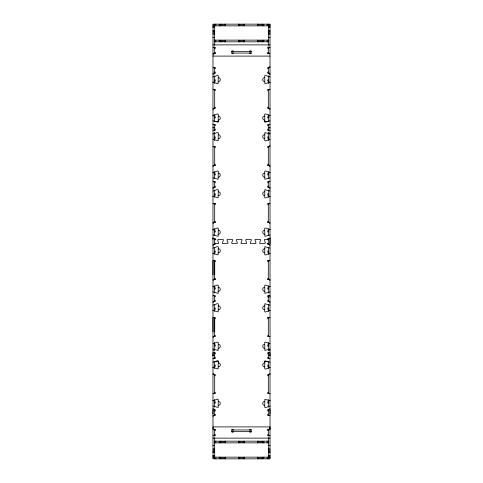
<?xml version="1.0" encoding="UTF-8"?>
<svg xmlns="http://www.w3.org/2000/svg" width="483" height="483" viewBox="0 0 483 483"><rect width="100%" height="100%" fill="white"/><g stroke="black" fill="none" stroke-linecap="round" stroke-linejoin="round"><path stroke-width="0.72" d="M212.979 414.07L212.979 409.789L215.261 409.789L215.261 410.93L214.687 410.93M214.687 355.597L212.979 355.597L212.979 352.741L215.261 352.741L215.261 353.882L214.687 353.882M212.979 331.827L212.979 317.56L215.261 317.56L215.261 318.702L214.687 318.702M212.979 274.779L212.979 260.518L215.261 260.518L215.261 261.659L214.687 261.659M212.979 239.351L212.979 237.932M214.687 331.827L214.687 317.56M214.687 274.779L214.687 260.518M268.313 297.123L268.313 295.693M270.021 414.07L270.021 409.789L267.739 409.789L267.739 410.93L268.313 410.93M270.021 297.123L270.021 295.693L267.739 295.693L267.739 296.834L268.313 296.834M270.021 243.649L270.021 237.932M213.19 127.415L213.263 127.977M269.737 133.302L269.81 132.831M213.263 349.698L213.263 350.272M268.313 353.882L267.739 353.882L267.739 352.741L270.021 352.741L270.021 355.597L269.737 355.023M214.476 133.205L214.476 133.042M268.313 349.958L268.524 349.958M269.81 127.874L269.81 127.415L269.737 127.977M269.81 350.169L270.021 349.795L269.737 350.272M268.313 355.597L269.81 355.585M269.81 127.572L268.313 127.403M268.313 349.795L268.88 349.698M268.313 349.74L268.741 349.71M214.259 349.958L214.687 349.71L214.476 349.958M212.979 355.597L213.263 355.023M270.021 177.835L264.865 179.296L264.708 171.374L265.27 170.91L270.021 172.54M212.979 191.069L217.73 189.439L218.292 189.91L218.135 197.831L212.979 196.364M270.021 234.883L264.865 236.344L264.708 228.423L265.27 227.958L270.021 229.588M212.979 248.117L217.73 246.487L218.292 246.952L218.135 254.879L212.979 253.412M270.021 291.931L264.865 293.392L264.708 285.471L265.27 285L270.021 286.636M212.979 305.165L217.73 303.535L218.292 304L218.135 311.921L212.979 310.46M212.979 343.679L217.73 342.049L218.292 342.519L218.135 350.441L212.979 348.98M270.021 348.98L264.865 350.441L264.708 342.519L265.27 342.049L270.021 343.679M212.979 362.214L217.73 360.584L218.292 361.049L218.135 368.97L212.979 367.509M270.021 367.509L265.27 369.139L264.708 368.674L264.865 360.747L270.021 362.214M212.979 400.727L217.73 399.097L218.292 399.562L218.135 407.489L212.979 406.022M270.021 406.022L265.27 407.652L264.708 407.187L264.865 399.266L270.021 400.727M212.979 76.978L217.73 75.348L218.292 75.813L218.135 83.734L212.979 82.273M270.021 82.273L264.865 83.734L264.708 75.813L265.27 75.348L270.021 76.978M212.979 115.491L217.73 113.861L218.292 114.326L218.135 122.253L212.979 120.786M270.021 120.786L264.865 122.253L264.708 114.326L265.27 113.861L270.021 115.491M212.979 134.02L217.73 132.39L218.292 132.861L218.135 140.782L212.979 139.321M270.021 139.321L265.27 140.951L264.708 140.481L264.865 132.559L270.021 134.02M212.979 172.54L217.73 170.91L218.292 171.374L218.135 179.296L212.979 177.835M270.021 196.364L265.27 198L264.708 197.529L264.865 189.608L270.021 191.069M212.979 229.588L217.73 227.958L218.292 228.423L218.135 236.344L212.979 234.883M270.021 253.412L265.27 255.042L264.708 254.577L264.865 246.656L270.021 248.117M212.979 286.636L217.73 285L218.292 285.471L218.135 293.392L212.979 291.931M270.021 310.46L265.27 312.09L264.708 311.626L264.865 303.704L270.021 305.165M212.979 25.007L213.401 25.007M269.599 25.007L270.021 25.007M212.979 25.859L213.401 25.859M214.12 25.859L268.88 25.859M269.599 25.859L270.021 25.859M212.979 26.239L214.687 26.239M268.313 26.239L270.021 26.239M212.979 27.38L214.687 27.38M268.313 27.38L270.021 27.38M212.979 30.435L214.687 30.435M268.313 30.435L270.021 30.435M212.979 31.576L214.687 31.576M268.313 31.576L270.021 31.576M212.979 32.898L214.687 32.898M268.313 32.898L270.021 32.898M212.979 34.039L214.687 34.039M268.313 34.039L270.021 34.039M212.979 37.366L214.687 37.366M268.313 37.366L270.021 37.366M214.12 40.125L268.88 40.125M214.12 41.834L268.88 41.834M212.979 44.877L270.021 44.877M212.979 47.256L215.261 47.256L215.261 48.397L214.687 48.397M270.021 47.256L267.739 47.256L267.739 48.397L268.313 48.397M231.466 51.343L251.534 51.343M214.687 52.581L215.261 52.581L215.261 53.722L212.979 53.722M268.313 52.581L267.739 52.581L267.739 53.722L270.021 53.722M214.12 53.052L215.261 53.052M231.466 53.052L251.534 53.052M267.739 53.052L268.88 53.052M212.979 54.863L213.401 54.863M212.979 56.094L270.021 56.094M269.599 66.364L270.021 66.364M212.979 67.505L215.261 67.505L215.261 68.646L214.687 68.646M270.021 67.505L267.739 67.505L267.739 68.646L268.313 68.646M214.687 72.07L215.261 72.07L215.261 73.211L212.979 73.211M268.313 72.07L267.739 72.07L267.739 73.211L270.021 73.211M212.979 74.352L213.401 74.352M269.599 74.352L270.021 74.352M214.687 79.912L215.261 79.912L215.261 81.053L214.12 81.053M268.313 79.912L267.739 79.912L267.739 81.053L268.88 81.053M212.979 82.195L213.401 82.195M214.259 82.195L214.687 82.195M268.313 82.195L268.741 82.195M269.599 82.195L270.021 82.195M212.979 89.373L215.261 89.325L215.261 90.514L214.687 90.514M270.021 89.373L267.739 89.325L267.739 90.514L268.313 90.514M214.687 107.25L215.261 107.25L215.261 108.391L212.979 108.391M268.313 107.25L267.739 107.25L267.739 108.391L270.021 108.391M212.979 109.532L213.401 109.532M269.599 109.532L270.021 109.532M212.979 115.57L213.401 115.57M269.599 115.57L270.021 115.57M214.12 116.711L215.261 116.711L215.261 117.852L214.687 117.852M268.88 116.711L267.739 116.711L267.739 117.852L268.313 117.852M218.413 121.607L214.687 121.607L214.687 114.646M264.587 121.607L268.313 121.607L268.313 114.646M212.979 124.554L215.261 124.554L215.261 125.695L214.687 125.695M270.021 124.554L267.739 124.554L267.739 125.695L268.313 125.695M212.979 127.403L214.687 127.403M214.687 129.118L215.261 129.118L215.261 130.259L212.979 130.259M268.313 129.118L267.739 129.118L267.739 130.259L270.021 130.259M214.259 133.133L214.687 133.133M268.313 133.133L268.741 133.133M214.259 133.205L214.687 133.205M268.313 133.205L268.741 133.042M214.12 133.302L214.687 133.302M268.88 133.302L268.313 133.302L268.524 133.042M214.687 136.961L215.261 136.961L215.261 138.102L214.12 138.102M268.313 136.961L267.739 136.961L267.739 138.102L268.88 138.102M269.599 145.28L270.021 145.28M212.979 146.421L215.261 146.373L215.261 147.563L214.687 147.563M270.021 146.421L267.739 146.421L267.739 147.563L268.313 147.563M214.687 164.298L215.261 164.298L215.261 165.44L212.979 165.44M268.313 164.298L267.739 164.298L267.739 165.44L270.021 165.44M215.261 165.482L214.687 165.482L214.687 146.138M267.739 165.482L268.313 165.482L268.313 146.373M212.979 166.581L213.401 166.581M269.599 166.581L270.021 166.581M212.979 172.618L213.401 172.618M269.599 172.618L270.021 172.618M214.12 173.759L215.261 173.759L215.261 174.9L214.687 174.9M268.88 173.759L267.739 173.759L267.739 174.9L268.313 174.9M212.979 181.602L215.261 181.602L215.261 182.743L214.687 182.743M270.021 181.602L267.739 181.602L267.739 182.743L268.313 182.743M214.687 186.166L215.261 186.166L215.261 187.307L212.979 187.307M268.313 186.166L267.739 186.166L267.739 187.307L270.021 187.307M212.979 188.448L213.401 188.448M269.599 188.448L270.021 188.448M214.687 194.009L215.261 194.009L215.261 195.15L214.12 195.15M268.313 194.009L267.739 194.009L267.739 195.15L268.88 195.15M212.979 196.291L213.401 196.291M214.259 196.291L214.687 196.291M268.313 196.291L268.741 196.291M269.599 196.291L270.021 196.291M212.979 203.47L215.261 203.421M270.021 203.47L267.739 203.47L267.739 204.611L268.313 204.611M214.687 204.611L215.261 204.611L215.261 203.47M214.687 221.341L215.261 221.341L215.261 222.482L212.979 222.482M268.313 221.341L267.739 221.341L267.739 222.482L270.021 222.482M215.261 222.53L214.687 222.53L214.687 203.186M267.739 222.53L268.313 222.53L268.313 203.421M212.979 223.623L213.401 223.623M269.599 223.623L270.021 223.623M212.979 229.66L213.401 229.66M269.599 229.66L270.021 229.66M214.12 230.802L215.261 230.802L215.261 231.943L214.687 231.943M268.88 230.802L267.739 230.802L267.739 231.943L268.313 231.943M212.979 238.65L215.261 238.65L215.261 239.791L214.687 239.791M270.021 238.65L267.739 238.65L267.739 239.791L268.313 239.791M214.464 239.351L215.949 239.351M267.739 239.351L264.358 239.58L265.342 243.046L264.769 243.649L259.794 243.517L259.613 242.913L260.681 239.954L260.24 239.363L255.241 239.411L254.933 239.954L256.002 242.913L255.821 243.517L250.84 243.649L250.272 243.046L251.341 240.087L251.16 239.483L246.185 239.351L245.612 239.954L246.704 243.046L246.264 243.637L241.265 243.589L240.957 243.046L242.025 240.087L241.844 239.483L236.863 239.351L236.296 239.954L237.364 242.913L237.183 243.517L232.075 243.637L231.635 243.046L232.703 240.087L232.528 239.483L227.547 239.351L226.98 239.954L228.048 242.913L227.867 243.517L222.76 243.637L222.319 243.046L223.388 240.087L223.206 239.483L218.231 239.351L217.658 239.954L218.642 243.42L215.261 243.649M214.687 243.209L215.261 243.209L215.261 244.35L212.979 244.35M268.313 243.209L267.739 243.209L267.739 244.35L270.021 244.35M267.051 243.649L268.536 243.649M212.979 245.491L213.401 245.491M269.599 245.491L270.021 245.491M214.687 251.057L215.261 251.057L215.261 252.198L214.12 252.198M268.313 251.057L267.739 251.057L267.739 252.198L268.88 252.198M212.979 253.34L213.401 253.34M214.259 253.34L214.687 253.34M268.313 253.34L268.741 253.34M269.599 253.34L270.021 253.34M267.739 260.47L270.021 260.518M268.313 261.659L267.739 261.659L267.739 260.518M214.687 278.389L215.261 278.389L215.261 279.53L212.979 279.53M268.313 278.389L267.739 278.389L267.739 279.53L270.021 279.53M215.261 279.579L214.687 279.579L214.687 260.228M267.739 279.579L268.313 279.579L268.313 260.47M212.979 280.671L213.401 280.671M269.599 280.671L270.021 280.671M212.979 286.709L213.401 286.709M269.599 286.709L270.021 286.709M214.12 287.85L215.261 287.85L215.261 288.991L214.687 288.991M268.88 287.85L267.739 287.85L267.739 288.991L268.313 288.991M212.979 295.693L215.261 295.693L215.261 296.834L214.687 296.834M214.687 300.257L215.261 300.257L215.261 301.398L212.979 301.398M268.313 300.257L267.739 300.257L267.739 301.398L270.021 301.398M212.979 302.539L213.401 302.539M269.599 302.539L270.021 302.539M214.687 308.1L215.261 308.1L215.261 309.241L214.12 309.241M268.313 308.1L267.739 308.1L267.739 309.241L268.88 309.241M212.979 310.382L213.401 310.382M214.259 310.382L214.687 310.382M268.313 310.382L268.741 310.382M269.599 310.382L270.021 310.382M267.739 317.518L270.021 317.56M268.313 318.702L267.739 318.702L267.739 317.56M214.687 335.437L215.261 335.437L215.261 336.579L212.979 336.579M268.313 335.437L267.739 335.437L267.739 336.579L270.021 336.579M212.979 337.72L213.401 337.72M214.12 344.898L215.261 344.898L215.261 346.039L214.687 346.039M268.88 344.898L267.739 344.898L267.739 346.039L268.313 346.039M214.12 349.698L214.687 349.698M214.259 349.867L214.687 349.867M268.313 349.867L268.741 349.867M214.687 357.305L215.261 357.305L215.261 358.446L212.979 358.446M268.313 357.305L267.739 357.305L267.739 358.446L270.021 358.446M218.413 361.393L214.687 361.393L214.687 368.354M264.587 361.393L268.313 361.393L268.313 368.354M214.687 365.148L215.261 365.148L215.261 366.289L214.12 366.289M268.313 365.148L267.739 365.148L267.739 366.289L268.88 366.289M212.979 367.43L213.401 367.43M269.599 367.43L270.021 367.43M212.979 373.468L213.401 373.468M269.599 373.468L270.021 373.468M212.979 374.609L215.261 374.609L215.261 375.75L214.687 375.75M270.021 374.609L267.739 374.609L267.739 375.75L268.313 375.75M214.687 392.486L215.261 392.486L215.261 393.627L212.979 393.627M268.313 392.486L267.739 392.486L267.739 393.627L270.021 393.627M212.979 400.805L213.401 400.805M214.259 400.805L214.687 400.805M268.313 400.805L268.741 400.805M269.599 400.805L270.021 400.805M214.12 401.947L215.261 401.947L215.261 403.088L214.687 403.088M268.88 401.947L267.739 401.947L267.739 403.088L268.313 403.088M212.979 408.648L213.401 408.648M269.599 408.648L270.021 408.648M214.687 414.354L215.261 414.354L215.261 415.495L212.979 415.495M268.313 414.354L267.739 414.354L267.739 415.495L270.021 415.495M212.979 416.636L213.401 416.636M269.599 428.137L270.021 428.137M214.12 429.948L215.261 429.948M231.466 429.948L251.534 429.948M267.739 429.948L268.88 429.948M214.687 430.419L215.261 430.419L215.261 429.278L212.979 429.278L212.979 426.906L270.021 426.906L270.021 429.278L267.739 429.278L267.739 430.419L268.313 430.419M231.466 431.657L251.534 431.657M214.687 434.603L215.261 434.603L215.261 435.744L212.979 435.744M268.313 434.603L267.739 434.603L267.739 435.744L270.021 435.744M212.979 438.123L270.021 438.123M214.12 441.166L268.88 441.166M214.12 442.875L268.88 442.875M212.979 445.634L214.687 445.634M268.313 445.634L270.021 445.634M212.979 448.961L214.687 448.961M268.313 448.961L270.021 448.961M212.979 450.102L214.687 450.102M268.313 450.102L270.021 450.102M212.979 451.424L214.687 451.424M268.313 451.424L270.021 451.424M212.979 452.565L214.687 452.565M268.313 452.565L270.021 452.565M212.979 455.62L214.687 455.62M268.313 455.62L270.021 455.62M212.979 456.761L214.687 456.761M268.313 456.761L270.021 456.761M212.979 457.141L213.401 457.141M214.12 457.141L268.88 457.141M269.599 457.141L270.021 457.141M212.979 457.993L213.401 457.993M269.599 457.993L270.021 457.993M268.313 24.15L268.313 45.487M268.313 46.99L268.313 53.722M268.313 67.505L268.313 73.923M268.313 75.759L268.313 83.583M268.313 89.325L268.313 108.44M268.313 124.554L268.313 130.947M268.313 132.807L268.313 140.625M268.313 171.694L268.313 178.571M268.313 181.511L268.313 187.591M268.313 189.91L268.313 197.215M268.313 228.737L268.313 235.589M268.313 238.65L268.313 244.639M268.313 247.417L268.313 254.263M268.313 285.785L268.313 293.09M268.313 295.608L268.313 301.688M268.313 304.429L268.313 311.306M268.313 317.518L268.313 336.627M268.313 342.375L268.313 350.193M268.313 352.053L268.313 358.446M268.313 374.56L268.313 393.675M268.313 399.417L268.313 407.241M268.313 409.077L268.313 415.495M268.313 429.278L268.313 436.01M268.313 437.513L268.313 458.85M267.111 24.15L267.111 25.575M267.111 40.409L267.111 41.834M267.111 441.166L267.111 442.591M267.111 457.425L267.111 458.85M263.881 24.434L263.881 25.859M263.881 40.125L263.881 41.55M263.881 441.45L263.881 442.875M263.881 457.141L263.881 458.566M262.704 24.579L262.704 25.859L262.68 24.15M262.704 41.405L262.704 40.125L262.68 41.834M262.704 441.595L262.704 442.875L262.68 441.166M262.704 458.421L262.704 457.141L262.68 458.85M262.028 24.15L262.028 25.007L258.037 25.007L258.037 24.15M262.028 41.834L262.028 40.977L258.037 40.977L258.037 41.834M262.028 441.166L262.028 442.023L258.037 442.023L258.037 441.166M262.028 458.85L262.028 457.993L258.037 457.993L258.037 458.85M257.385 25.859L257.385 24.15L257.361 25.436M257.385 40.125L257.385 41.834L257.361 40.554M257.385 442.875L257.385 441.166L257.361 442.446M257.385 457.141L257.385 458.85L257.361 457.564M249.868 51.343L249.868 50.769L251.009 50.769L251.009 53.625L249.868 53.625L249.868 52.768M249.868 430.232L249.868 429.375L251.009 429.375L251.009 432.231L249.868 432.231L249.868 431.657M244.15 24.15L244.15 25.859M244.15 40.125L244.15 41.834M244.15 441.166L244.175 442.875M244.175 457.141L244.15 458.85M243.498 24.15L243.498 25.007L239.502 25.007L239.502 24.15M243.498 41.834L243.498 40.977L239.502 40.977L239.502 41.834M243.498 441.166L243.498 442.023L239.502 442.023L239.502 441.166M243.498 458.85L243.498 457.993L239.502 457.993L239.502 458.85M238.85 24.15L238.85 25.859L238.825 24.579M238.85 41.834L238.85 40.125L238.825 41.405M238.85 441.166L238.85 442.875L238.825 441.595M238.85 458.85L238.85 457.141L238.825 458.421M233.132 51.343L233.132 50.769L231.991 50.769L231.991 53.625L233.132 53.625L233.132 52.768M233.132 430.232L233.132 429.375L231.991 429.375L231.991 432.231L233.132 432.231L233.132 431.657M225.639 24.15L225.615 25.859M225.615 40.125L225.615 41.834M225.639 441.166L225.615 442.875M225.615 457.141L225.615 458.85M224.963 24.15L224.963 25.007L220.972 25.007L220.972 24.15M224.963 41.834L224.963 40.977L220.972 40.977L220.972 41.834M224.963 441.166L224.963 442.023L220.972 442.023L220.972 441.166M224.963 458.85L224.963 457.993L220.972 457.993L220.972 458.85M220.32 24.15L220.32 25.859M220.32 40.125L220.32 41.834M220.32 441.166L220.32 442.875M220.32 457.141L220.32 458.85M219.119 24.434L219.119 25.859M219.119 40.125L219.119 41.55M219.119 441.45L219.119 442.875M219.119 457.141L219.119 458.566M215.889 24.15L215.889 25.575M215.889 40.409L215.889 41.834M215.889 441.166L215.889 442.591M215.889 457.425L215.889 458.85M214.687 24.15L214.687 45.487M214.687 46.99L214.687 53.722M214.687 67.505L214.687 73.923M214.687 75.759L214.687 83.583M214.687 89.325L214.687 108.44M214.687 124.554L214.687 130.947M214.687 132.807L214.687 140.625M214.687 171.694L214.687 178.571M214.687 181.511L214.687 187.392M214.687 189.91L214.687 197.215M214.687 228.737L214.687 235.583M214.687 238.65L214.687 244.35M214.687 247.411L214.687 254.263M214.687 285.785L214.687 293.09M214.687 295.608L214.687 301.489M214.687 304.429L214.687 311.306M214.687 317.277L214.687 336.627M214.687 342.375L214.687 350.193M214.687 352.053L214.687 358.446M214.687 374.56L214.687 393.675M214.687 399.417L214.687 407.241M214.687 409.077L214.687 415.495M214.687 429.278L214.687 436.01M214.687 437.513L214.687 458.85M264.702 252.76A1.998 1.998 0 0 1 262.704 250.768A1.998 1.998 0 0 1 264.702 248.769M218.298 248.769A1.998 1.998 0 0 1 220.296 250.768A1.998 1.998 0 0 1 218.298 252.76M218.298 287.282A1.998 1.998 0 0 1 220.296 289.281A1.998 1.998 0 0 1 218.298 291.279M218.298 305.817A1.998 1.998 0 0 1 220.296 307.816A1.998 1.998 0 0 1 218.298 309.808M264.702 309.808A1.998 1.998 0 0 1 262.704 307.816A1.998 1.998 0 0 1 264.702 305.817M264.702 291.279A1.998 1.998 0 0 1 262.704 289.281A1.998 1.998 0 0 1 264.702 287.282M218.298 344.331A1.998 1.998 0 0 1 220.296 346.329A1.998 1.998 0 0 1 218.298 348.328M218.298 362.866A1.998 1.998 0 0 1 220.296 364.858A1.998 1.998 0 0 1 218.298 366.857M264.702 366.857A1.998 1.998 0 0 1 262.704 364.858A1.998 1.998 0 0 1 264.702 362.866M264.702 348.328A1.998 1.998 0 0 1 262.704 346.329A1.998 1.998 0 0 1 264.702 344.331M218.298 401.379A1.998 1.998 0 0 1 220.296 403.377A1.998 1.998 0 0 1 218.298 405.37M264.702 405.37A1.998 1.998 0 0 1 262.704 403.377A1.998 1.998 0 0 1 264.702 401.379M218.298 230.24A1.998 1.998 0 0 1 220.296 232.232A1.998 1.998 0 0 1 218.298 234.231M264.702 234.231A1.998 1.998 0 0 1 262.704 232.232A1.998 1.998 0 0 1 264.702 230.24M264.702 195.718A1.998 1.998 0 0 1 262.704 193.719A1.998 1.998 0 0 1 264.702 191.721M264.702 177.183A1.998 1.998 0 0 1 262.704 175.184A1.998 1.998 0 0 1 264.702 173.192M218.298 173.192A1.998 1.998 0 0 1 220.296 175.184A1.998 1.998 0 0 1 218.298 177.183M218.298 191.721A1.998 1.998 0 0 1 220.296 193.719A1.998 1.998 0 0 1 218.298 195.718M264.702 138.669A1.998 1.998 0 0 1 262.704 136.671A1.998 1.998 0 0 1 264.702 134.672M264.702 120.134A1.998 1.998 0 0 1 262.704 118.142A1.998 1.998 0 0 1 264.702 116.143M218.298 116.143A1.998 1.998 0 0 1 220.296 118.142A1.998 1.998 0 0 1 218.298 120.134M218.298 134.672A1.998 1.998 0 0 1 220.296 136.671A1.998 1.998 0 0 1 218.298 138.669M264.702 81.621A1.998 1.998 0 0 1 262.704 79.623A1.998 1.998 0 0 1 264.702 77.63M218.298 77.63A1.998 1.998 0 0 1 220.296 79.623A1.998 1.998 0 0 1 218.298 81.621M270.021 24.15L212.979 24.15L212.979 458.85L270.021 458.85L270.021 24.15"/></g></svg>
